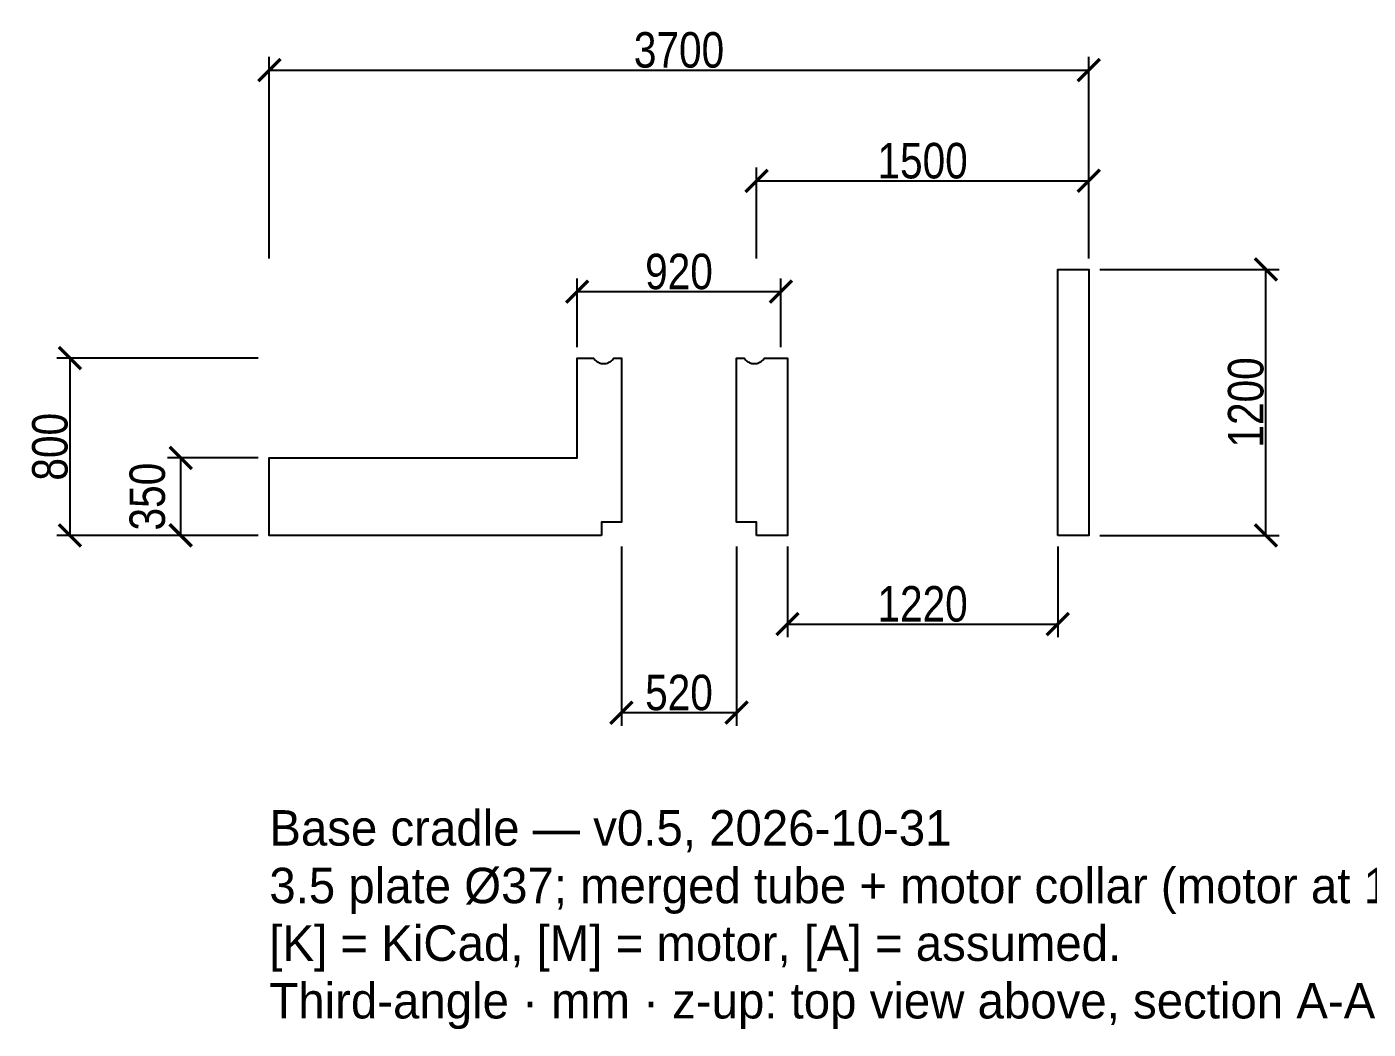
# Model space of a CAD drawing. Header units: millimetres. Extents: x -29 to 182, y -22 to 88.
# Drawn here: x -29.4 to 31.1, y -22.3 to 22.9 of the extents above; entities that cross this region are included whole.
import ezdxf

# ---------------------------------------------------------------- set-up
doc = ezdxf.new("R2010")
doc.units = ezdxf.units.MM
for name, color, linetype in [('DIMS', 3, 'CONTINUOUS'), ('TEXT', 7, 'CONTINUOUS'), ('VISIBLE', 7, 'CONTINUOUS')]:
    doc.layers.add(name, color=color, linetype=linetype)
doc.styles.add('OpenSansCondensed-Light', font='OpenSansCondensed-Light.ttf')
doc.dimstyles.new('EZDXF', dxfattribs={"dimtxt": 0.25, "dimasz": 0.175, "dimexe": 0.375, "dimexo": 0.125, "dimgap": 0.1, "dimtad": 1, "dimlfac": 100, "dimzin": 12, "dimdsep": 46, "dimtxsty": 'OpenSansCondensed-Light', "dimblk": 'ARCHTICK', "dimcen": 2.5, "dimazin": 3, "dimtfac": 0.5, "dimtmove": 2, "dimatfit": 3})

# ---------------------------------------------------------------- blocks, each defined once
blk = doc.blocks.new('_ARCHTICK')
at = {"color": 0, "linetype": 'BYBLOCK', "const_width": 0.15}
blk.add_lwpolyline([(-0.5, -0.5), (0.5, 0.5)], dxfattribs=at)

msp = doc.modelspace()

# ---------------------------------------------------------------- linework, layer by layer
at = {"layer": 'VISIBLE'}
for points in [[(17.1, 0), (17.1, 12), (18.5, 12), (18.5, 0), (17.1, 0)], [(-3.5, 0), (-18.5, 0), (-18.5, 3.5), (-4.6, 3.5), (-4.6, 8), (-3.86098, 8), (-3.83336, 7.96133), (-3.80251, 7.92519), (-3.76866, 7.89184), (-3.73205, 7.86155), (-3.69297, 7.83452), (-3.6517, 7.81097), (-3.60855, 7.79107), (-3.56384, 7.77497), (-3.51791, 7.76279), (-3.4711, 7.75461), (-3.42376, 7.75051), (-3.37624, 7.75051), (-3.3289, 7.75461), (-3.28209, 7.76279), (-3.23616, 7.77497), (-3.19145, 7.79107), (-3.1483, 7.81097), (-3.10703, 7.83452), (-3.06795, 7.86155), (-3.03134, 7.89184), (-2.99749, 7.92519), (-2.96664, 7.96133), (-2.93902, 8), (-2.6, 8), (-2.6, 0.6), (-3.5, 0.6), (-3.5, 0)], [(3.5, 0), (3.5, 0.6), (2.6, 0.6), (2.6, 8), (2.93902, 8), (2.96664, 7.96133), (2.99749, 7.92519), (3.03134, 7.89184), (3.06795, 7.86155), (3.10703, 7.83452), (3.1483, 7.81097), (3.19145, 7.79107), (3.23616, 7.77497), (3.28209, 7.76279), (3.3289, 7.75461), (3.37624, 7.75051), (3.42376, 7.75051), (3.4711, 7.75461), (3.51791, 7.76279), (3.56384, 7.77497), (3.60855, 7.79107), (3.6517, 7.81097), (3.69297, 7.83452), (3.73205, 7.86155), (3.76866, 7.89184), (3.80251, 7.92519), (3.83336, 7.96133), (3.86098, 8), (4.9, 8), (4.9, 0), (3.5, 0)]]:
    msp.add_lwpolyline(points, dxfattribs=at)

# ---------------------------------------------------------------- texts
at = {"layer": 'TEXT'}
for s, p in [('Base cradle — v0.5, 2026-10-31', (-18.5, -14)), ('3.5 plate Ø37; merged tube + motor collar (motor at 11.0); thrust race on the collar top.', (-18.5, -16.6)), ('[K] = KiCad, [M] = motor, [A] = assumed.', (-18.5, -19.2)), ('Third-angle · mm · z-up: top view above, section A-A front', (-18.5, -21.8))]:
    msp.add_text(s, height=1.6, dxfattribs=at).set_placement(p)

# ---------------------------------------------------------------- dimensions: what is measured, and where the dimension line sits
at = {"layer": 'DIMS'}
for base, p1, p2 in [((-18.5, 21), (-18.5, 12), (18.5, 12)), ((3.5, 16), (3.5, 12), (18.5, 12)), ((-4.6, 11), (-4.6, 8), (4.6, 8)), ((-2.6, -8), (-2.6, 0), (2.6, 0)), ((4.9, -4), (4.9, 0), (17.1, 0))]:
    msp.add_linear_dim(base=base, p1=p1, p2=p2, dimstyle='EZDXF', override={"dimtxt": 1.6, "dimasz": 1, "dimexe": 0.6, "dimexo": 0.5, "dimdec": 2}, dxfattribs=at).render()
for base, p1, p2 in [((26.5, 0), (18.5, 0), (18.5, 12)), ((-27.5, 0), (-18.5, 0), (-18.5, 8)), ((-22.5, 0), (-18.5, 0), (-18.5, 3.5))]:
    msp.add_linear_dim(base=base, p1=p1, p2=p2, angle=90, dimstyle='EZDXF', override={"dimtxt": 1.6, "dimasz": 1, "dimexe": 0.6, "dimexo": 0.5, "dimdec": 2}, dxfattribs=at).render()

doc.saveas('drawing.dxf')
